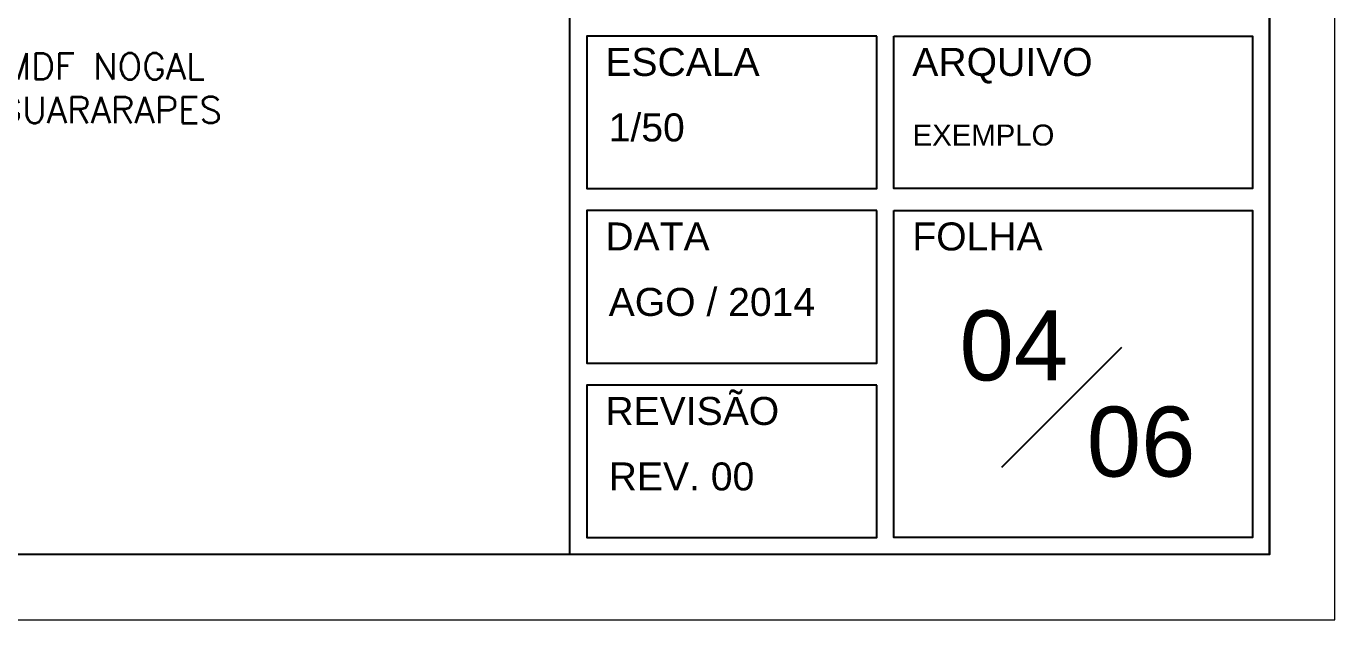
# Model space of a CAD drawing. Extents: x 126968 to 132038, y -1805 to 3860.
# Drawn here: x 131787.9 to 132037.7, y 294.8 to 408.1 of the extents above; entities that cross this region are included whole.
import ezdxf

# ---------------------------------------------------------------- set-up
doc = ezdxf.new("R2010")
doc.units = 0
doc.header["$MEASUREMENT"] = 0
doc.layers.get('0').update_dxf_attribs({"linetype": 'CONTINUOUS'})
for name, color, linetype in [('ARQ-CARIMBO', 1, 'CONTINUOUS'), ('PENA01', 1, 'CONTINUOUS'), ('PENA02', 2, 'CONTINUOUS'), ('PENA03', 3, 'CONTINUOUS'), ('PENA04', 4, 'CONTINUOUS')]:
    doc.layers.add(name, color=color, linetype=linetype)
doc.layers.add('PENA 03', color=3, linetype='CONTINUOUS', lineweight=15)
doc.layers.add('PENA 05', color=5, linetype='CONTINUOUS', lineweight=25)
doc.styles.add('Arial', font='arial.ttf', dxfattribs={"height": 0.3125})
doc.styles.get("Standard").update_dxf_attribs({"font": 'romans.shx'})
doc.dimstyles.new('cota 25-5', dxfattribs={"dimscale": 25, "dimtxt": 0.2, "dimasz": 0.2, "dimexe": 0.1, "dimexo": 0.1, "dimgap": 0.05, "dimtad": 1, "dimdec": 1, "dimlfac": 0.2, "dimrnd": 0.2, "dimzin": 12, "dimdsep": 46, "dimtxsty": 'Standard', "dimblk": 'DOTSMALL', "dimcen": 0.5, "dimdle": 0.1, "dimclrd": 1, "dimclre": 1, "dimclrt": 2, "dimadec": 0, "dimazin": 0, "dimtfac": 1, "dimtdec": 1, "dimtix": 1, "dimtmove": 2, "dimatfit": 3, "dimldrblk": 'DOTSMALL', "dimfxl": 1, "dimtvp": 0.5, "dimtolj": 1, "dimtzin": 0, "dimarcsym": 0})

# ---------------------------------------------------------------- blocks, each defined once
blk = doc.blocks.new('_DOTSMALL')
at = {"color": 0, "linetype": 'ByBlock', "const_width": 0.5}
blk.add_lwpolyline([(-0.0625, 0, 1), (0.0625, 0, 1)], format="xyb", close=True, dxfattribs=at)

msp = doc.modelspace()

# ---------------------------------------------------------------- linework, layer by layer
at = {"layer": 'PENA 03'}
msp.add_lwpolyline([(131295.243, 294.797), (132037.743, 294.797), (132037.743, 819.797), (131295.243, 819.797)], close=True, dxfattribs=at)
at = {"layer": 'PENA 05'}
for p, q in [((131891.649, 804.079), (131891.649, 307.297)), ((132025.243, 307.297), (132025.243, 804.079))]:
    msp.add_line(p, q, dxfattribs=at)
msp.add_lwpolyline([(131337.743, 807.297), (132025.243, 807.297), (132025.243, 307.297), (131337.743, 307.297)], close=True, dxfattribs=at)
at = {"layer": 'PENA01'}
for points in [[(131950.286, 406.259), (131894.921, 406.259), (131894.921, 377.138), (131950.286, 377.138)], [(131953.525, 406.259), (132022.037, 406.259), (132022.037, 377.138), (131953.525, 377.138)], [(131950.286, 372.942), (131894.921, 372.942), (131894.921, 343.821), (131950.286, 343.821)], [(131953.525, 372.942), (132022.037, 372.942), (132022.037, 310.504), (131953.525, 310.504)], [(131950.286, 339.625), (131894.921, 339.625), (131894.921, 310.504), (131950.286, 310.504)]]:
    msp.add_lwpolyline(points, close=True, dxfattribs=at)
at = {"layer": 'PENA03', "color": 3}
msp.add_line((131974.195, 323.938), (131997.098, 346.841), dxfattribs=at)

# ---------------------------------------------------------------- texts
at = {"color": 2, "ltscale": 2, "insert": (131739.335, 396.313), "char_height": 5, "attachment_point": 4}
msp.add_mtext('ARMÁRIO EM MDF NOGAL\\PCHAMPAGNE GUARARAPES', dxfattribs=at)
at = {"layer": 'ARQ-CARIMBO', "insert": (131957.13, 389.355), "char_height": 4.00781, "width": 288.55301, "attachment_point": 1, "style": 'Arial'}
msp.add_mtext('{\\fArial|b0|i0|c0|p34;EXEMPLO}', dxfattribs=at)
at = {"layer": 'PENA02', "color": 2, "style": 'Arial'}
for s, p in [('ESCALA', (131898.468, 398.639)), ('ARQUIVO', (131957.073, 398.639)), ('DATA', (131898.468, 365.322)), ('FOLHA', (131957.073, 365.322)), ('REVISÃO', (131898.468, 332.005))]:
    msp.add_text(s, height=5.3438, dxfattribs=at).set_placement(p)
at = {"layer": 'PENA03', "color": 3, "style": 'Arial'}
for s, p in [('1/50', (131899.105, 386.135)), ('AGO / 2014', (131899.105, 352.818)), ('REV. 00', (131899.105, 319.501))]:
    msp.add_text(s, height=5.3438, dxfattribs=at).set_placement(p)
at = {"layer": 'PENA04', "color": 4, "style": 'Arial'}
for s, p in [('04', (131966.089, 340.498)), ('06', (131990.381, 322.143))]:
    msp.add_text(s, height=13.3594, dxfattribs=at).set_placement(p)

# ---------------------------------------------------------------- leaders
at = {"ltscale": 2, "annotation_type": 0, "has_hookline": 1, "hookline_direction": 0, "text_width": 95.238}
msp.add_leader([(131675.158, 514.971), (131733.085, 396.313), (131738.085, 396.313)], dimstyle='cota 25-5', override={"dimgap": 0.05, "dimtad": 0}, dxfattribs=at)

doc.saveas('drawing.dxf')
